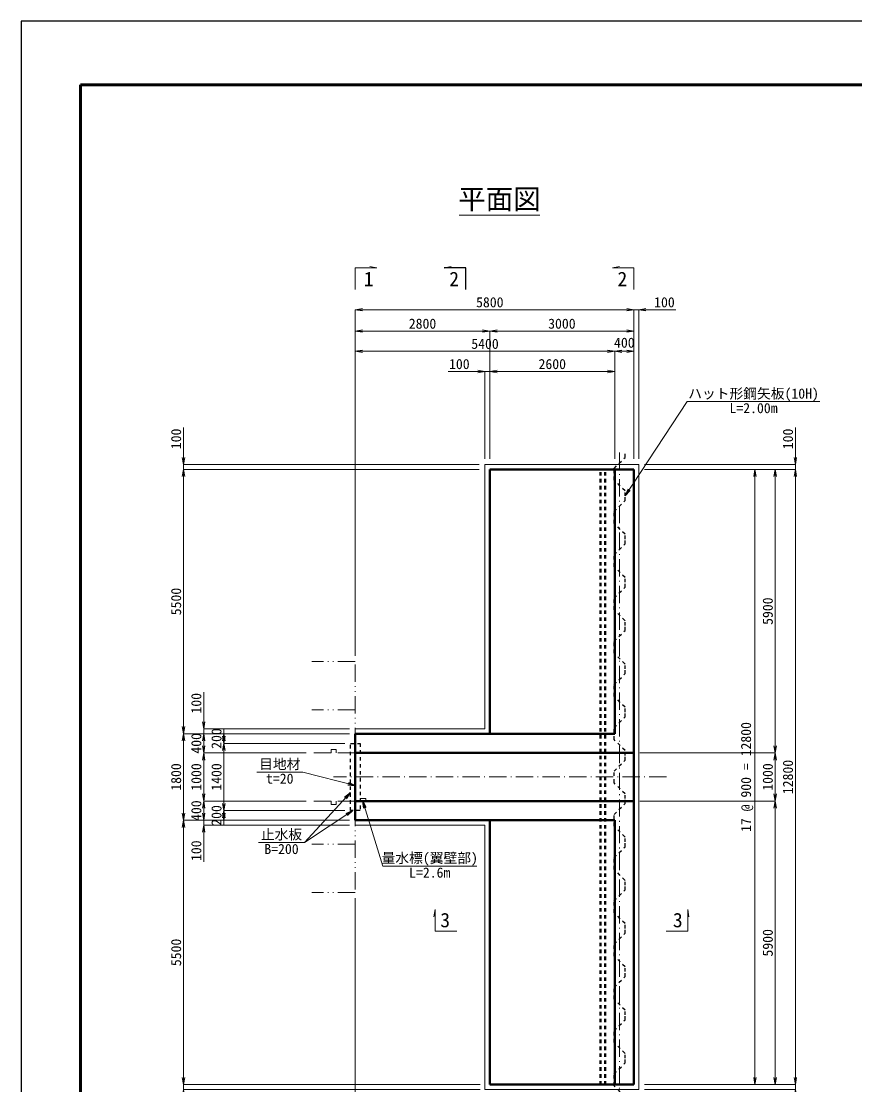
# Model space of a CAD drawing. Header units: millimetres. Extents: x 156724 to 226425, y -17820 to 17820.
# Drawn here: x 169470 to 186833, y -4325 to 17820 of the extents above; entities that cross this region are included whole.
import ezdxf
from ezdxf.enums import TextEntityAlignment as Align

# ---------------------------------------------------------------- set-up
doc = ezdxf.new("R2010")
doc.units = ezdxf.units.MM
doc.header["$LTSCALE"] = 60
doc.header["$PDSIZE"] = 300
for name, pattern in [('SXF_一点短鎖線', [9.25, 6, -1.5, 0.25, -1.5]), ('SXF_二点短鎖線', [11, 6, -1.5, 0.25, -1.5, 0.25, -1.5]), ('SXF_跳び破線', [12, 6, -6])]:
    doc.linetypes.add(name, pattern=pattern)
doc.layers.get('Defpoints').update_dxf_attribs({"color": 151})
for name, color, linetype, lineweight in [('D-BMK', 2, 'SXF_一点短鎖線', 13), ('D-BMK-HTXT', 7, 'Continuous', 13), ('D-STR', 1, 'Continuous', 50), ('D-STR-DIM', 7, 'Continuous', 13), ('D-STR-HTXT', 7, 'Continuous', 13), ('D-STR-STR1', 2, 'Continuous', 13), ('D-STR-STR3', 4, 'Continuous', 25), ('D-STR-STR5', 6, 'Continuous', 25), ('D-STR-STR6', 7, 'Continuous', 13), ('D-STR-STR7', 3, 'Continuous', 13), ('D-STR-TXT', 7, 'Continuous', 13), ('D-TTL', 2, 'Continuous', 140), ('D-TTL-LINE', 7, 'Continuous', 13), ('D-TTL-TXT', 7, 'Continuous', 13)]:
    doc.layers.add(name, color=color, linetype=linetype, lineweight=lineweight)
doc.styles.add('MS ゴシック', font='MS Gothic.ttf')
doc.styles.add('ＭＳ ゴシック', font='MS Gothic.ttf')
doc.dimstyles.new('DIM-50', dxfattribs={"dimscale": 50, "dimtxt": 3.5, "dimasz": 2.5, "dimexe": 0, "dimexo": 2, "dimgap": 0.8, "dimtad": 1, "dimdec": 0, "dimzin": 0, "dimdsep": 46, "dimtxsty": 'MS ゴシック', "dimblk": 'OPEN', "dimcen": 0.1, "dimclrd": 256, "dimclre": 256, "dimclrt": 256, "dimaunit": 1, "dimadec": 4, "dimazin": 0, "dimtfac": 1, "dimtdec": 0, "dimtmove": 0, "dimatfit": 3, "dimldrblk": 'OPEN', "dimfxl": 1, "dimtolj": 1, "dimtzin": 0, "dimlwd": -1, "dimlwe": -1, "dimarcsym": 2})
doc.dimstyles.new('DIM-60', dxfattribs={"dimscale": 60, "dimtxt": 3.5, "dimasz": 2.5, "dimexe": 0, "dimexo": 2, "dimgap": 0.8, "dimtad": 1, "dimdec": 0, "dimzin": 0, "dimdsep": 46, "dimtxsty": 'MS ゴシック', "dimblk": 'OPEN', "dimcen": 0.1, "dimclrd": 256, "dimclre": 256, "dimclrt": 256, "dimaunit": 1, "dimadec": 4, "dimazin": 0, "dimtfac": 1, "dimtdec": 0, "dimtmove": 0, "dimatfit": 3, "dimldrblk": 'OPEN', "dimfxl": 1, "dimtolj": 1, "dimtzin": 0, "dimlwd": -1, "dimlwe": -1, "dimarcsym": 0})
doc.dimstyles.new('DIM-60-F', dxfattribs={"dimscale": 60, "dimtxt": 3.5, "dimasz": 2.5, "dimexe": 0, "dimexo": 2, "dimgap": 0.8, "dimtad": 1, "dimdec": 0, "dimzin": 0, "dimdsep": 46, "dimtxsty": 'MS ゴシック', "dimblk": 'OPEN', "dimcen": 0.1, "dimaunit": 1, "dimadec": 4, "dimazin": 0, "dimtfac": 1, "dimtdec": 0, "dimtmove": 2, "dimatfit": 3, "dimldrblk": 'OPEN', "dimfxl": 1, "dimtolj": 1, "dimtzin": 0, "dimlwd": -1, "dimlwe": -1, "dimarcsym": 2})

# ---------------------------------------------------------------- blocks, each defined once
blk = doc.blocks.new('_Open')
at = {"color": 0, "linetype": 'ByBlock', "lineweight": -2}
for p, q in [((-1, 0.17), (0, 0)), ((-1, -0.17), (0, 0)), ((0, 0), (-1, 0))]:
    blk.add_line(p, q, dxfattribs=at)
blk = doc.blocks.new('*D1')
at = {"layer": 'D-STR-DIM', "color": 0, "transparency": 16777216}
for p, q in [((178999, 8498), (172845, 8498)), ((172845, 8348), (172845, 3148)), ((176299, 2998), (172845, 2998))]:
    blk.add_line(p, q, dxfattribs=at)
at = {"layer": 'Defpoints', "color": 0, "transparency": 16777216}
for p in [(179119, 8498), (172845, 2998), (176419, 2998)]:
    blk.add_point(p, dxfattribs=at)
at = {"layer": 'D-STR-DIM', "color": 0, "transparency": 16777216, "xscale": 150, "yscale": 150, "zscale": 150}
for p, rotation in [((172845, 8498), 90), ((172845, 2998), 270)]:
    blk.add_blockref('_Open', p, dxfattribs=dict(at, rotation=rotation))
at = {"layer": 'D-STR-DIM', "color": 0, "transparency": 16777216, "insert": (172692, 5748), "char_height": 210, "attachment_point": 5, "rotation": 90, "style": 'MS ゴシック'}
blk.add_mtext('\\A1;5500', dxfattribs=at)
blk = doc.blocks.new('*D2')
at = {"layer": 'D-STR-DIM', "color": 0, "transparency": 16777216}
for p, q in [((176299, 2998), (172845, 2998)), ((172845, 2848), (172845, 1348)), ((176299, 1198), (172845, 1198))]:
    blk.add_line(p, q, dxfattribs=at)
at = {"layer": 'Defpoints', "color": 0, "transparency": 16777216}
for p in [(176419, 2998), (172845, 1198), (176419, 1198)]:
    blk.add_point(p, dxfattribs=at)
at = {"layer": 'D-STR-DIM', "color": 0, "transparency": 16777216, "xscale": 150, "yscale": 150, "zscale": 150}
for p, rotation in [((172845, 2998), 90), ((172845, 1198), 270)]:
    blk.add_blockref('_Open', p, dxfattribs=dict(at, rotation=rotation))
at = {"layer": 'D-STR-DIM', "color": 0, "transparency": 16777216, "insert": (172692, 2098), "char_height": 210, "attachment_point": 5, "rotation": 90, "style": 'MS ゴシック'}
blk.add_mtext('\\A1;1800', dxfattribs=at)
blk = doc.blocks.new('*D3')
at = {"layer": 'D-STR-DIM', "color": 0, "transparency": 16777216}
for p, q in [((176299, 1198), (172845, 1198)), ((172845, 1048), (172845, -4152)), ((178999, -4302), (172845, -4302))]:
    blk.add_line(p, q, dxfattribs=at)
at = {"layer": 'Defpoints', "color": 0, "transparency": 16777216}
for p in [(176419, 1198), (172845, -4302), (179119, -4302)]:
    blk.add_point(p, dxfattribs=at)
at = {"layer": 'D-STR-DIM', "color": 0, "transparency": 16777216, "xscale": 150, "yscale": 150, "zscale": 150}
for p, rotation in [((172845, 1198), 90), ((172845, -4302), 270)]:
    blk.add_blockref('_Open', p, dxfattribs=dict(at, rotation=rotation))
at = {"layer": 'D-STR-DIM', "color": 0, "transparency": 16777216, "insert": (172692, -1552), "char_height": 210, "attachment_point": 5, "rotation": 90, "style": 'MS ゴシック'}
blk.add_mtext('\\A1;5500', dxfattribs=at)
blk = doc.blocks.new('*D4')
at = {"layer": 'D-STR-DIM', "transparency": 16777216}
for p, q in [((172845, -4177), (172845, -4052)), ((179019, -4302), (172845, -4302)), ((172845, -4302), (172845, -4402)), ((179019, -4402), (172845, -4402)), ((172845, -4527), (172845, -5042))]:
    blk.add_line(p, q, dxfattribs=at)
at = {"layer": 'Defpoints', "color": 0, "transparency": 16777216}
for p in [(172845, -4402), (179119, -4302), (179119, -4402)]:
    blk.add_point(p, dxfattribs=at)
at = {"layer": 'D-STR-DIM', "transparency": 16777216, "xscale": 125, "yscale": 125, "zscale": 125}
for p, rotation in [((172845, -4302), 270), ((172845, -4402), 90)]:
    blk.add_blockref('_Open', p, dxfattribs=dict(at, rotation=rotation))
at = {"layer": 'D-STR-DIM', "transparency": 16777216, "insert": (172717, -4847), "char_height": 175, "attachment_point": 5, "rotation": 90, "style": 'MS ゴシック'}
blk.add_mtext('\\A1;100', dxfattribs=at)
blk = doc.blocks.new('*D5')
at = {"layer": 'D-STR-DIM', "transparency": 16777216}
for p, q in [((172845, 8748), (172845, 9366)), ((178999, 8598), (172845, 8598)), ((172845, 8498), (172845, 8598)), ((178999, 8498), (172845, 8498)), ((172845, 8348), (172845, 8198))]:
    blk.add_line(p, q, dxfattribs=at)
at = {"layer": 'Defpoints', "color": 0, "transparency": 16777216}
for p in [(172845, 8598), (179119, 8598), (179119, 8498)]:
    blk.add_point(p, dxfattribs=at)
at = {"layer": 'D-STR-DIM', "transparency": 16777216, "xscale": 150, "yscale": 150, "zscale": 150}
for p, rotation in [((172845, 8598), 270), ((172845, 8498), 90)]:
    blk.add_blockref('_Open', p, dxfattribs=dict(at, rotation=rotation))
at = {"layer": 'D-STR-DIM', "transparency": 16777216, "insert": (172692, 9132), "char_height": 210, "attachment_point": 5, "rotation": 90, "style": 'MS ゴシック'}
blk.add_mtext('\\A1;100', dxfattribs=at)
blk = doc.blocks.new('*D6')
at = {"layer": 'D-STR-DIM', "color": 0, "transparency": 16777216}
for p, q in [((173685, 1348), (173685, 1498)), ((176199, 1398), (173685, 1398)), ((173685, 1198), (173685, 1398)), ((173685, 1248), (173685, 1098)), ((176299, 1198), (173685, 1198))]:
    blk.add_line(p, q, dxfattribs=at)
at = {"layer": 'Defpoints', "color": 0, "transparency": 16777216}
for p in [(173685, 1398), (176319, 1398), (176419, 1198)]:
    blk.add_point(p, dxfattribs=at)
at = {"layer": 'D-STR-DIM', "color": 0, "transparency": 16777216, "xscale": 150, "yscale": 150, "zscale": 150}
for p, rotation in [((173685, 1398), 90), ((173685, 1198), 270)]:
    blk.add_blockref('_Open', p, dxfattribs=dict(at, rotation=rotation))
at = {"layer": 'D-STR-DIM', "color": 0, "transparency": 16777216, "insert": (173532, 1298), "char_height": 210, "attachment_point": 5, "rotation": 90, "style": 'MS ゴシック'}
blk.add_mtext('\\A1;200', dxfattribs=at)
blk = doc.blocks.new('*D7')
at = {"layer": 'D-STR-DIM', "color": 0, "transparency": 16777216}
for p, q in [((176199, 2798), (173685, 2798)), ((173685, 1548), (173685, 2648)), ((176199, 1398), (173685, 1398))]:
    blk.add_line(p, q, dxfattribs=at)
at = {"layer": 'Defpoints', "color": 0, "transparency": 16777216}
for p in [(173685, 2798), (176319, 2798), (176319, 1398)]:
    blk.add_point(p, dxfattribs=at)
at = {"layer": 'D-STR-DIM', "color": 0, "transparency": 16777216, "xscale": 150, "yscale": 150, "zscale": 150}
for p, rotation in [((173685, 2798), 90), ((173685, 1398), 270)]:
    blk.add_blockref('_Open', p, dxfattribs=dict(at, rotation=rotation))
at = {"layer": 'D-STR-DIM', "color": 0, "transparency": 16777216, "insert": (173532, 2098), "char_height": 210, "attachment_point": 5, "rotation": 90, "style": 'MS ゴシック'}
blk.add_mtext('\\A1;1400', dxfattribs=at)
blk = doc.blocks.new('*D8')
at = {"layer": 'D-STR-DIM', "color": 0, "transparency": 16777216}
for p, q in [((173685, 2948), (173685, 3098)), ((176299, 2998), (173685, 2998)), ((173685, 2798), (173685, 2998)), ((173685, 2848), (173685, 2698)), ((176199, 2798), (173685, 2798))]:
    blk.add_line(p, q, dxfattribs=at)
at = {"layer": 'Defpoints', "color": 0, "transparency": 16777216}
for p in [(173685, 2998), (176419, 2998), (176319, 2798)]:
    blk.add_point(p, dxfattribs=at)
at = {"layer": 'D-STR-DIM', "color": 0, "transparency": 16777216, "xscale": 150, "yscale": 150, "zscale": 150}
for p, rotation in [((173685, 2998), 90), ((173685, 2798), 270)]:
    blk.add_blockref('_Open', p, dxfattribs=dict(at, rotation=rotation))
at = {"layer": 'D-STR-DIM', "color": 0, "transparency": 16777216, "insert": (173532, 2898), "char_height": 210, "attachment_point": 5, "rotation": 90, "style": 'MS ゴシック'}
blk.add_mtext('\\A1;200', dxfattribs=at)
blk = doc.blocks.new('*D9')
at = {"layer": 'D-STR-DIM', "color": 0, "transparency": 16777216}
for p, q in [((175399, 2598), (173265, 2598)), ((173265, 1748), (173265, 2448)), ((175399, 1598), (173265, 1598))]:
    blk.add_line(p, q, dxfattribs=at)
at = {"layer": 'Defpoints', "color": 0, "transparency": 16777216}
for p in [(173265, 2598), (175519, 2598), (175519, 1598)]:
    blk.add_point(p, dxfattribs=at)
at = {"layer": 'D-STR-DIM', "color": 0, "transparency": 16777216, "xscale": 150, "yscale": 150, "zscale": 150}
for p, rotation in [((173265, 2598), 90), ((173265, 1598), 270)]:
    blk.add_blockref('_Open', p, dxfattribs=dict(at, rotation=rotation))
at = {"layer": 'D-STR-DIM', "color": 0, "transparency": 16777216, "insert": (173112, 2098), "char_height": 210, "attachment_point": 5, "rotation": 90, "style": 'MS ゴシック'}
blk.add_mtext('\\A1;1000', dxfattribs=at)
blk = doc.blocks.new('*D10')
at = {"layer": 'D-STR-DIM', "transparency": 16777216}
for p, q in [((175399, 1598), (173265, 1598)), ((173265, 1448), (173265, 1348)), ((176299, 1198), (173265, 1198))]:
    blk.add_line(p, q, dxfattribs=at)
at = {"layer": 'Defpoints', "color": 0, "transparency": 16777216}
for p in [(175519, 1598), (173265, 1198), (176419, 1198)]:
    blk.add_point(p, dxfattribs=at)
at = {"layer": 'D-STR-DIM', "transparency": 16777216, "xscale": 150, "yscale": 150, "zscale": 150}
for p, rotation in [((173265, 1598), 90), ((173265, 1198), 270)]:
    blk.add_blockref('_Open', p, dxfattribs=dict(at, rotation=rotation))
at = {"layer": 'D-STR-DIM', "transparency": 16777216, "insert": (173112, 1398), "char_height": 210, "attachment_point": 5, "rotation": 90, "style": 'MS ゴシック'}
blk.add_mtext('\\A1;400', dxfattribs=at)
blk = doc.blocks.new('*D11')
at = {"layer": 'D-STR-DIM', "transparency": 16777216}
for p, q in [((173265, 1348), (173265, 1498)), ((176299, 1198), (173265, 1198)), ((173265, 1198), (173265, 1098)), ((176299, 1098), (173265, 1098)), ((173265, 948), (173265, 330))]:
    blk.add_line(p, q, dxfattribs=at)
at = {"layer": 'Defpoints', "color": 0, "transparency": 16777216}
for p in [(176419, 1198), (173265, 1098), (176419, 1098)]:
    blk.add_point(p, dxfattribs=at)
at = {"layer": 'D-STR-DIM', "transparency": 16777216, "xscale": 150, "yscale": 150, "zscale": 150}
for p, rotation in [((173265, 1198), 270), ((173265, 1098), 90)]:
    blk.add_blockref('_Open', p, dxfattribs=dict(at, rotation=rotation))
at = {"layer": 'D-STR-DIM', "transparency": 16777216, "insert": (173112, 564), "char_height": 210, "attachment_point": 5, "rotation": 90, "style": 'MS ゴシック'}
blk.add_mtext('\\A1;100', dxfattribs=at)
blk = doc.blocks.new('*D12')
at = {"layer": 'D-STR-DIM', "transparency": 16777216}
for p, q in [((173265, 3248), (173265, 3866)), ((176299, 3098), (173265, 3098)), ((173265, 2998), (173265, 3098)), ((176299, 2998), (173265, 2998)), ((173265, 2848), (173265, 2698))]:
    blk.add_line(p, q, dxfattribs=at)
at = {"layer": 'Defpoints', "color": 0, "transparency": 16777216}
for p in [(173265, 3098), (176419, 3098), (176419, 2998)]:
    blk.add_point(p, dxfattribs=at)
at = {"layer": 'D-STR-DIM', "transparency": 16777216, "xscale": 150, "yscale": 150, "zscale": 150}
for p, rotation in [((173265, 3098), 270), ((173265, 2998), 90)]:
    blk.add_blockref('_Open', p, dxfattribs=dict(at, rotation=rotation))
at = {"layer": 'D-STR-DIM', "transparency": 16777216, "insert": (173112, 3632), "char_height": 210, "attachment_point": 5, "rotation": 90, "style": 'MS ゴシック'}
blk.add_mtext('\\A1;100', dxfattribs=at)
blk = doc.blocks.new('*D13')
at = {"layer": 'D-STR-DIM', "transparency": 16777216}
for p, q in [((176299, 2998), (173265, 2998)), ((173265, 2748), (173265, 2848)), ((175399, 2598), (173265, 2598))]:
    blk.add_line(p, q, dxfattribs=at)
at = {"layer": 'Defpoints', "color": 0, "transparency": 16777216}
for p in [(173265, 2998), (176419, 2998), (175519, 2598)]:
    blk.add_point(p, dxfattribs=at)
at = {"layer": 'D-STR-DIM', "transparency": 16777216, "xscale": 150, "yscale": 150, "zscale": 150}
for p, rotation in [((173265, 2998), 90), ((173265, 2598), 270)]:
    blk.add_blockref('_Open', p, dxfattribs=dict(at, rotation=rotation))
at = {"layer": 'D-STR-DIM', "transparency": 16777216, "insert": (173112, 2798), "char_height": 210, "attachment_point": 5, "rotation": 90, "style": 'MS ゴシック'}
blk.add_mtext('\\A1;400', dxfattribs=at)
blk = doc.blocks.new('*D21')
at = {"layer": 'D-STR-DIM', "color": 0, "transparency": 16777216}
for p, q in [((176419, -422), (176419, -7862)), ((182219, -4522), (182219, -7862)), ((176569, -7862), (182069, -7862))]:
    blk.add_line(p, q, dxfattribs=at)
at = {"layer": 'Defpoints', "color": 0, "transparency": 16777216}
for p in [(176419, -302), (182219, -4402), (182219, -7862)]:
    blk.add_point(p, dxfattribs=at)
at = {"layer": 'D-STR-DIM', "color": 0, "transparency": 16777216, "xscale": 150, "yscale": 150, "zscale": 150, "rotation": 180}
blk.add_blockref('_Open', (176419, -7862), dxfattribs=at)
at = {"layer": 'D-STR-DIM', "color": 0, "transparency": 16777216, "xscale": 150, "yscale": 150, "zscale": 150}
blk.add_blockref('_Open', (182219, -7862), dxfattribs=at)
at = {"layer": 'D-STR-DIM', "color": 0, "transparency": 16777216, "insert": (179319, -7709), "char_height": 210, "attachment_point": 5, "style": 'MS ゴシック'}
blk.add_mtext('\\A1;5800', dxfattribs=at)
blk = doc.blocks.new('*D14')
at = {"layer": 'D-STR-DIM', "color": 0, "transparency": 16777216}
for p, q in [((176419, -422), (176419, -7442)), ((181519, -4522), (181519, -7442)), ((176569, -7442), (181369, -7442))]:
    blk.add_line(p, q, dxfattribs=at)
at = {"layer": 'Defpoints', "color": 0, "transparency": 16777216}
for p in [(176419, -302), (181519, -4402), (181519, -7442)]:
    blk.add_point(p, dxfattribs=at)
at = {"layer": 'D-STR-DIM', "color": 0, "transparency": 16777216, "xscale": 150, "yscale": 150, "zscale": 150, "rotation": 180}
blk.add_blockref('_Open', (176419, -7442), dxfattribs=at)
at = {"layer": 'D-STR-DIM', "color": 0, "transparency": 16777216, "xscale": 150, "yscale": 150, "zscale": 150}
blk.add_blockref('_Open', (181519, -7442), dxfattribs=at)
at = {"layer": 'D-STR-DIM', "color": 0, "transparency": 16777216, "insert": (178969, -7289), "char_height": 210, "attachment_point": 5, "style": 'MS ゴシック'}
blk.add_mtext('\\A1;5100', dxfattribs=at)
blk = doc.blocks.new('*D22')
at = {"layer": 'D-STR-DIM', "color": 0, "transparency": 16777216}
for p, q in [((182439, 8498), (185157, 8498)), ((185157, 8348), (185157, 2748)), ((182339, 2598), (185157, 2598))]:
    blk.add_line(p, q, dxfattribs=at)
at = {"layer": 'Defpoints', "color": 0, "transparency": 16777216}
for p in [(182319, 8498), (182219, 2598), (185157, 2598)]:
    blk.add_point(p, dxfattribs=at)
at = {"layer": 'D-STR-DIM', "color": 0, "transparency": 16777216, "xscale": 150, "yscale": 150, "zscale": 150}
for p, rotation in [((185157, 8498), 90), ((185157, 2598), 270)]:
    blk.add_blockref('_Open', p, dxfattribs=dict(at, rotation=rotation))
at = {"layer": 'D-STR-DIM', "color": 0, "transparency": 16777216, "insert": (185004, 5548), "char_height": 210, "attachment_point": 5, "rotation": 90, "style": 'MS ゴシック'}
blk.add_mtext('\\A1;5900', dxfattribs=at)
blk = doc.blocks.new('*D23')
at = {"layer": 'D-STR-DIM', "color": 0, "transparency": 16777216}
for p, q in [((182339, 1598), (185157, 1598)), ((185157, 1448), (185157, -4152)), ((182439, -4302), (185157, -4302))]:
    blk.add_line(p, q, dxfattribs=at)
at = {"layer": 'Defpoints', "color": 0, "transparency": 16777216}
for p in [(182219, 1598), (182319, -4302), (185157, -4302)]:
    blk.add_point(p, dxfattribs=at)
at = {"layer": 'D-STR-DIM', "color": 0, "transparency": 16777216, "xscale": 150, "yscale": 150, "zscale": 150}
for p, rotation in [((185157, 1598), 90), ((185157, -4302), 270)]:
    blk.add_blockref('_Open', p, dxfattribs=dict(at, rotation=rotation))
at = {"layer": 'D-STR-DIM', "color": 0, "transparency": 16777216, "insert": (185004, -1352), "char_height": 210, "attachment_point": 5, "rotation": 90, "style": 'MS ゴシック'}
blk.add_mtext('\\A1;5900', dxfattribs=at)
blk = doc.blocks.new('*D24')
at = {"layer": 'D-STR-DIM', "color": 0, "transparency": 16777216}
for p, q in [((182339, 2598), (185157, 2598)), ((185157, 2448), (185157, 1748)), ((182339, 1598), (185157, 1598))]:
    blk.add_line(p, q, dxfattribs=at)
at = {"layer": 'Defpoints', "color": 0, "transparency": 16777216}
for p in [(182219, 2598), (182219, 1598), (185157, 1598)]:
    blk.add_point(p, dxfattribs=at)
at = {"layer": 'D-STR-DIM', "color": 0, "transparency": 16777216, "xscale": 150, "yscale": 150, "zscale": 150}
for p, rotation in [((185157, 2598), 90), ((185157, 1598), 270)]:
    blk.add_blockref('_Open', p, dxfattribs=dict(at, rotation=rotation))
at = {"layer": 'D-STR-DIM', "color": 0, "transparency": 16777216, "insert": (185004, 2098), "char_height": 210, "attachment_point": 5, "rotation": 90, "style": 'MS ゴシック'}
blk.add_mtext('\\A1;1000', dxfattribs=at)
blk = doc.blocks.new('*D25')
at = {"layer": 'D-STR-DIM', "transparency": 16777216}
for p, q in [((182439, 8498), (185577, 8498)), ((185577, 8348), (185577, -4152)), ((182439, -4302), (185577, -4302))]:
    blk.add_line(p, q, dxfattribs=at)
at = {"layer": 'Defpoints', "color": 0, "transparency": 16777216}
for p in [(182319, 8498), (182319, -4302), (185577, -4302)]:
    blk.add_point(p, dxfattribs=at)
at = {"layer": 'D-STR-DIM', "transparency": 16777216, "xscale": 150, "yscale": 150, "zscale": 150}
for p, rotation in [((185577, 8498), 90), ((185577, -4302), 270)]:
    blk.add_blockref('_Open', p, dxfattribs=dict(at, rotation=rotation))
at = {"layer": 'D-STR-DIM', "transparency": 16777216, "insert": (185424, 2098), "char_height": 210, "attachment_point": 5, "rotation": 90, "style": 'MS ゴシック'}
blk.add_mtext('\\A1;12800', dxfattribs=at)
blk = doc.blocks.new('*D26')
at = {"layer": 'D-STR-DIM', "transparency": 16777216}
for p, q in [((185577, -4152), (185577, -4002)), ((182439, -4302), (185577, -4302)), ((182439, -4402), (185577, -4402)), ((185577, -4302), (185577, -4402)), ((185577, -4552), (185577, -5170))]:
    blk.add_line(p, q, dxfattribs=at)
at = {"layer": 'Defpoints', "color": 0, "transparency": 16777216}
for p in [(182319, -4302), (182319, -4402), (185577, -4402)]:
    blk.add_point(p, dxfattribs=at)
at = {"layer": 'D-STR-DIM', "transparency": 16777216, "xscale": 150, "yscale": 150, "zscale": 150}
for p, rotation in [((185577, -4302), 270), ((185577, -4402), 90)]:
    blk.add_blockref('_Open', p, dxfattribs=dict(at, rotation=rotation))
at = {"layer": 'D-STR-DIM', "transparency": 16777216, "insert": (185424, -4936), "char_height": 210, "attachment_point": 5, "rotation": 90, "style": 'MS ゴシック'}
blk.add_mtext('\\A1;100', dxfattribs=at)
blk = doc.blocks.new('*D27')
at = {"layer": 'D-STR-DIM', "transparency": 16777216}
for p, q in [((185577, 8748), (185577, 9366)), ((182439, 8598), (185577, 8598)), ((182439, 8498), (185577, 8498)), ((185577, 8498), (185577, 8598)), ((185577, 8348), (185577, 8198))]:
    blk.add_line(p, q, dxfattribs=at)
at = {"layer": 'Defpoints', "color": 0, "transparency": 16777216}
for p in [(182319, 8598), (182319, 8498), (185577, 8598)]:
    blk.add_point(p, dxfattribs=at)
at = {"layer": 'D-STR-DIM', "transparency": 16777216, "xscale": 150, "yscale": 150, "zscale": 150}
for p, rotation in [((185577, 8598), 270), ((185577, 8498), 90)]:
    blk.add_blockref('_Open', p, dxfattribs=dict(at, rotation=rotation))
at = {"layer": 'D-STR-DIM', "transparency": 16777216, "insert": (185424, 9132), "char_height": 210, "attachment_point": 5, "rotation": 90, "style": 'MS ゴシック'}
blk.add_mtext('\\A1;100', dxfattribs=at)
blk = doc.blocks.new('*D28')
at = {"layer": 'D-STR-DIM', "color": 0, "transparency": 16777216}
for p, q in [((182439, 8498), (184737, 8498)), ((184737, 8348), (184737, -4152)), ((182439, -4302), (184737, -4302))]:
    blk.add_line(p, q, dxfattribs=at)
at = {"layer": 'Defpoints', "color": 0, "transparency": 16777216}
for p in [(182319, 8498), (182319, -4302), (184737, -4302)]:
    blk.add_point(p, dxfattribs=at)
at = {"layer": 'D-STR-DIM', "color": 0, "transparency": 16777216, "xscale": 150, "yscale": 150, "zscale": 150}
for p, rotation in [((184737, 8498), 90), ((184737, -4302), 270)]:
    blk.add_blockref('_Open', p, dxfattribs=dict(at, rotation=rotation))
at = {"layer": 'D-STR-DIM', "color": 0, "transparency": 16777216, "insert": (184573, 2098), "char_height": 210, "attachment_point": 5, "rotation": 90, "style": 'MS ゴシック'}
blk.add_mtext('\\A1;17 @ 900 = 12800', dxfattribs=at)
blk = doc.blocks.new('*D29')
at = {"layer": 'D-STR-DIM', "color": 0, "transparency": 16777216}
for p, q in [((176419, 4618), (176419, 11820)), ((182069, 11820), (176569, 11820)), ((182219, 8718), (182219, 11820))]:
    blk.add_line(p, q, dxfattribs=at)
at = {"layer": 'Defpoints', "color": 0, "transparency": 16777216}
for p in [(176419, 11820), (182219, 8598), (176419, 4498)]:
    blk.add_point(p, dxfattribs=at)
at = {"layer": 'D-STR-DIM', "color": 0, "transparency": 16777216, "xscale": 150, "yscale": 150, "zscale": 150, "rotation": 180}
blk.add_blockref('_Open', (176419, 11820), dxfattribs=at)
at = {"layer": 'D-STR-DIM', "color": 0, "transparency": 16777216, "xscale": 150, "yscale": 150, "zscale": 150}
blk.add_blockref('_Open', (182219, 11820), dxfattribs=at)
at = {"layer": 'D-STR-DIM', "color": 0, "transparency": 16777216, "insert": (179219, 11973), "char_height": 210, "attachment_point": 5, "style": 'MS ゴシック'}
blk.add_mtext('\\A1;5800', dxfattribs=at)
blk = doc.blocks.new('*D30')
at = {"layer": 'D-STR-DIM', "color": 0, "transparency": 16777216}
for p, q in [((176419, 4618), (176419, 11375)), ((179069, 11375), (176569, 11375)), ((179219, 8718), (179219, 11375))]:
    blk.add_line(p, q, dxfattribs=at)
at = {"layer": 'Defpoints', "color": 0, "transparency": 16777216}
for p in [(176419, 11375), (179219, 8598), (176419, 4498)]:
    blk.add_point(p, dxfattribs=at)
at = {"layer": 'D-STR-DIM', "color": 0, "transparency": 16777216, "xscale": 150, "yscale": 150, "zscale": 150, "rotation": 180}
blk.add_blockref('_Open', (176419, 11375), dxfattribs=at)
at = {"layer": 'D-STR-DIM', "color": 0, "transparency": 16777216, "xscale": 150, "yscale": 150, "zscale": 150}
blk.add_blockref('_Open', (179219, 11375), dxfattribs=at)
at = {"layer": 'D-STR-DIM', "color": 0, "transparency": 16777216, "insert": (177819, 11528), "char_height": 210, "attachment_point": 5, "style": 'MS ゴシック'}
blk.add_mtext('\\A1;2800', dxfattribs=at)
blk = doc.blocks.new('*D31')
at = {"layer": 'D-STR-DIM', "transparency": 16777216}
for p, q in [((182069, 11820), (181919, 11820)), ((182219, 8718), (182219, 11820)), ((182219, 11820), (182319, 11820)), ((182319, 8718), (182319, 11820)), ((182469, 11820), (183087, 11820))]:
    blk.add_line(p, q, dxfattribs=at)
at = {"layer": 'Defpoints', "color": 0, "transparency": 16777216}
for p in [(182319, 11820), (182219, 8598), (182319, 8598)]:
    blk.add_point(p, dxfattribs=at)
at = {"layer": 'D-STR-DIM', "transparency": 16777216, "xscale": 150, "yscale": 150, "zscale": 150}
blk.add_blockref('_Open', (182219, 11820), dxfattribs=at)
at = {"layer": 'D-STR-DIM', "transparency": 16777216, "xscale": 150, "yscale": 150, "zscale": 150, "rotation": 180}
blk.add_blockref('_Open', (182319, 11820), dxfattribs=at)
at = {"layer": 'D-STR-DIM', "transparency": 16777216, "insert": (182853, 11973), "char_height": 210, "attachment_point": 5, "style": 'MS ゴシック'}
blk.add_mtext('\\A1;100', dxfattribs=at)
blk = doc.blocks.new('*D32')
at = {"layer": 'D-STR-DIM', "color": 0, "transparency": 16777216}
for p, q in [((181819, 8718), (181819, 10955)), ((182069, 10955), (181969, 10955)), ((182219, 8718), (182219, 10955))]:
    blk.add_line(p, q, dxfattribs=at)
at = {"layer": 'Defpoints', "color": 0, "transparency": 16777216}
for p in [(181819, 10955), (181819, 8598), (182219, 8598)]:
    blk.add_point(p, dxfattribs=at)
at = {"layer": 'D-STR-DIM', "color": 0, "transparency": 16777216, "xscale": 150, "yscale": 150, "zscale": 150, "rotation": 180}
blk.add_blockref('_Open', (181819, 10955), dxfattribs=at)
at = {"layer": 'D-STR-DIM', "color": 0, "transparency": 16777216, "xscale": 150, "yscale": 150, "zscale": 150}
blk.add_blockref('_Open', (182219, 10955), dxfattribs=at)
at = {"layer": 'D-STR-DIM', "color": 0, "transparency": 16777216, "insert": (182019, 11132), "char_height": 210, "attachment_point": 5, "style": 'MS ゴシック'}
blk.add_mtext('\\A1;400', dxfattribs=at)
blk = doc.blocks.new('*D33')
at = {"layer": 'D-STR-DIM', "color": 0, "transparency": 16777216}
for p, q in [((179219, 8718), (179219, 11375)), ((182069, 11375), (179369, 11375)), ((182219, 8718), (182219, 11375))]:
    blk.add_line(p, q, dxfattribs=at)
at = {"layer": 'Defpoints', "color": 0, "transparency": 16777216}
for p in [(179219, 11375), (179219, 8598), (182219, 8598)]:
    blk.add_point(p, dxfattribs=at)
at = {"layer": 'D-STR-DIM', "color": 0, "transparency": 16777216, "xscale": 150, "yscale": 150, "zscale": 150, "rotation": 180}
blk.add_blockref('_Open', (179219, 11375), dxfattribs=at)
at = {"layer": 'D-STR-DIM', "color": 0, "transparency": 16777216, "xscale": 150, "yscale": 150, "zscale": 150}
blk.add_blockref('_Open', (182219, 11375), dxfattribs=at)
at = {"layer": 'D-STR-DIM', "color": 0, "transparency": 16777216, "insert": (180719, 11528), "char_height": 210, "attachment_point": 5, "style": 'MS ゴシック'}
blk.add_mtext('\\A1;3000', dxfattribs=at)
blk = doc.blocks.new('*D34')
at = {"layer": 'D-STR-DIM', "color": 0, "transparency": 16777216}
for p, q in [((179219, 8718), (179219, 10535)), ((179369, 10535), (181669, 10535)), ((181819, 8718), (181819, 10535))]:
    blk.add_line(p, q, dxfattribs=at)
at = {"layer": 'Defpoints', "color": 0, "transparency": 16777216}
for p in [(181819, 10535), (179219, 8598), (181819, 8598)]:
    blk.add_point(p, dxfattribs=at)
at = {"layer": 'D-STR-DIM', "color": 0, "transparency": 16777216, "xscale": 150, "yscale": 150, "zscale": 150, "rotation": 180}
blk.add_blockref('_Open', (179219, 10535), dxfattribs=at)
at = {"layer": 'D-STR-DIM', "color": 0, "transparency": 16777216, "xscale": 150, "yscale": 150, "zscale": 150}
blk.add_blockref('_Open', (181819, 10535), dxfattribs=at)
at = {"layer": 'D-STR-DIM', "color": 0, "transparency": 16777216, "insert": (180519, 10688), "char_height": 210, "attachment_point": 5, "style": 'MS ゴシック'}
blk.add_mtext('\\A1;2600', dxfattribs=at)
blk = doc.blocks.new('*D35')
at = {"layer": 'D-STR-DIM', "color": 0, "transparency": 16777216}
for p, q in [((176419, 4618), (176419, 10955)), ((176569, 10955), (181669, 10955)), ((181819, 8718), (181819, 10955))]:
    blk.add_line(p, q, dxfattribs=at)
at = {"layer": 'Defpoints', "color": 0, "transparency": 16777216}
for p in [(181819, 10955), (181819, 8598), (176419, 4498)]:
    blk.add_point(p, dxfattribs=at)
at = {"layer": 'D-STR-DIM', "color": 0, "transparency": 16777216, "xscale": 150, "yscale": 150, "zscale": 150, "rotation": 180}
blk.add_blockref('_Open', (176419, 10955), dxfattribs=at)
at = {"layer": 'D-STR-DIM', "color": 0, "transparency": 16777216, "xscale": 150, "yscale": 150, "zscale": 150}
blk.add_blockref('_Open', (181819, 10955), dxfattribs=at)
at = {"layer": 'D-STR-DIM', "color": 0, "transparency": 16777216, "insert": (179119, 11108), "char_height": 210, "attachment_point": 5, "style": 'MS ゴシック'}
blk.add_mtext('\\A1;5400', dxfattribs=at)
blk = doc.blocks.new('*D36')
at = {"layer": 'D-STR-DIM', "transparency": 16777216}
for p, q in [((178969, 10535), (178351, 10535)), ((179119, 8718), (179119, 10535)), ((179219, 10535), (179119, 10535)), ((179219, 8718), (179219, 10535)), ((179369, 10535), (179519, 10535))]:
    blk.add_line(p, q, dxfattribs=at)
at = {"layer": 'Defpoints', "color": 0, "transparency": 16777216}
for p in [(179119, 10535), (179119, 8598), (179219, 8598)]:
    blk.add_point(p, dxfattribs=at)
at = {"layer": 'D-STR-DIM', "transparency": 16777216, "xscale": 150, "yscale": 150, "zscale": 150}
blk.add_blockref('_Open', (179119, 10535), dxfattribs=at)
at = {"layer": 'D-STR-DIM', "transparency": 16777216, "xscale": 150, "yscale": 150, "zscale": 150, "rotation": 180}
blk.add_blockref('_Open', (179219, 10535), dxfattribs=at)
at = {"layer": 'D-STR-DIM', "transparency": 16777216, "insert": (178585, 10688), "char_height": 210, "attachment_point": 5, "style": 'MS ゴシック'}
blk.add_mtext('\\A1;100', dxfattribs=at)

msp = doc.modelspace()

# ---------------------------------------------------------------- linework, layer by layer
at = {"layer": 'D-BMK', "linetype": 'SXF_一点短鎖線'}
for p, q in [((181919, 8847.9), (181919, -4602.1)), ((182894.2, 2097.9), (175969.8, 2097.9))]:
    msp.add_line(p, q, dxfattribs=at)
at = {"layer": 'D-BMK-HTXT'}
for p, q in [((182219, 11339.6), (182219, 11819.6)), ((182219, 11219.6), (182219, 11279.6))]:
    msp.add_line(p, q, dxfattribs=at)
at = {"layer": 'D-STR'}
for p, q in [((181819, 8497.9), (179219, 8497.9)), ((179219, 2997.9), (179219, 8497.9)), ((181819, 2997.9), (181819, 8497.9)), ((181819, 4205.8), (181819, 8497.9)), ((181819, 8497.9), (182219, 8497.9)), ((182219, -4302.1), (182219, 8497.9)), ((182219, -1602.1), (182219, 5497.9)), ((176419, 1197.9), (176419, 2997.9)), ((176419, 2997.9), (181819, 2997.9)), ((176419, 2597.9), (182219, 2597.9)), ((176419, 1597.9), (182219, 1597.9)), ((176419, 1197.9), (181819, 1197.9)), ((179219, -4302.1), (179219, 1197.9)), ((181819, -4302.1), (181819, 1197.9)), ((181819, -4302.1), (179219, -4302.1)), ((182219, -4302.1), (181819, -4302.1))]:
    msp.add_line(p, q, dxfattribs=at)
at = {"layer": 'D-STR', "linetype": 'SXF_跳び破線', "ltscale": 0.2}
for p, q in [((181519, -4302.1), (181519, 8497.9)), ((181619, -4302.1), (181619, 8497.9))]:
    msp.add_line(p, q, dxfattribs=at)
at = {"layer": 'D-STR-HTXT'}
for p, q in [((183327, 9907.8), (186087, 9907.8)), ((175328.5, 2199.1, 239059.8), (174368.5, 2199.1, 239059.8)), ((175364.3, 735.2), (174404.3, 735.2)), ((176991, 244.3), (178947, 244.3))]:
    msp.add_line(p, q, dxfattribs=at)
at = {"layer": 'D-STR-HTXT', "linetype": 'Continuous'}
for points in [[(176419, 12239.6), (176419, 12689.6), (176869, 12689.6), (176721.3, 12715.6)], [(182219, 12239.6), (182219, 12689.6), (181769, 12689.6), (181916.7, 12715.6)], [(178532.3, -1110.2), (178082.3, -1110.2), (178082.3, -660.2), (178056.3, -808)], [(182887.4, -1110.2), (183337.4, -1110.2), (183337.4, -660.2), (183363.4, -808)]]:
    msp.add_lwpolyline(points, dxfattribs=at)
at = {"layer": 'D-STR-STR1'}
msp.add_lwpolyline([(176519, 1597.9), (176639, 1597.9), (176639, 1647.9), (176519, 1647.9)], close=True, dxfattribs=at)
at = {"layer": 'D-STR-STR3', "linetype": 'SXF_跳び破線', "ltscale": 0.2}
msp.add_lwpolyline([(182034, -4552.1), (181804, -4322.1), (181804, -4082.1), (182034, -3852.1), (182034, -3752.1), (182034, -3652.1), (181804, -3422.1), (181804, -3182.1), (182034, -2952.1), (182034, -2852.1), (182034, -2752.1), (181804, -2522.1), (181804, -2282.1), (182034, -2052.1), (182034, -1952.1), (182034, -1852.1), (181804, -1622.1), (181804, -1382.1), (182034, -1152.1), (182034, -1052.1), (182034, -952.1), (181804, -722.1), (181804, -482.1), (182034, -252.1), (182034, -152.1), (182034, -52.1), (181804, 177.9), (181804, 417.9), (182034, 647.9), (182034, 747.9), (182034, 847.9), (181804, 1077.9), (181804, 1317.9), (182034, 1547.9), (182034, 1647.9), (182034, 1747.9), (181804, 1977.9), (181804, 2217.9), (182034, 2447.9), (182034, 2547.9), (182034, 2647.9), (181804, 2877.9), (181804, 3117.9), (182034, 3347.9), (182034, 3447.9), (182034, 3547.9), (181804, 3777.9), (181804, 4017.9), (182034, 4247.9), (182034, 4347.9), (182034, 4447.9), (181804, 4677.9), (181804, 4917.9), (182034, 5147.9), (182034, 5247.9), (182034, 5347.9), (181804, 5577.9), (181804, 5817.9), (182034, 6047.9), (182034, 6147.9), (182034, 6247.9), (181804, 6477.9), (181804, 6717.9), (182034, 6947.9), (182034, 7047.9), (182034, 7147.9), (181804, 7377.9), (181804, 7617.9), (182034, 7847.9), (182034, 7947.9), (182034, 8047.9), (181804, 8277.9), (181804, 8517.9), (182034, 8747.9), (182034, 8847.9)], dxfattribs=at)
at = {"layer": 'D-STR-STR5', "linetype": 'SXF_跳び破線', "ltscale": 0.2}
msp.add_lwpolyline([(176519, 2797.9), (176519, 1397.9), (176319, 1397.9), (176319, 2797.9)], close=True, dxfattribs=at)
at = {"layer": 'D-STR-STR6', "linetype": 'SXF_二点短鎖線'}
for p, q in [((176419, 4497.9), (175519, 4497.9)), ((176419, 2097.9), (176419, 4497.9)), ((176419, 3497.9), (175519, 3497.9)), ((176019, 2672.9), (175919, 2672.9)), ((175919, 2672.9), (175919, 2597.9)), ((176019, 2597.9), (176019, 2672.9)), ((175919, 2597.9), (175519, 2597.9)), ((176419, 2597.9), (176019, 2597.9)), ((176419, 2097.9), (176419, -302.1)), ((175919, 1597.9), (175519, 1597.9)), ((175919, 1522.9), (175919, 1597.9)), ((176419, 1597.9), (176019, 1597.9)), ((176019, 1597.9), (176019, 1522.9)), ((176019, 1522.9), (175919, 1522.9)), ((176419, 697.9), (175519, 697.9)), ((176419, -302.1), (175519, -302.1))]:
    msp.add_line(p, q, dxfattribs=at)
at = {"layer": 'D-STR-STR7'}
msp.add_lwpolyline([(176419, 2997.9), (176419, 3097.9), (179119, 3097.9), (179119, 8597.9), (182319, 8597.9), (182319, -4402.1), (179119, -4402.1), (179119, 1097.9), (176419, 1097.9), (176419, 1197.9)], dxfattribs=at)
at = {"layer": 'D-TTL'}
msp.add_lwpolyline([(170699.5, 16500), (170699.5, -16500), (218699.5, -16500), (218699.5, 16500)], close=True, dxfattribs=at)
at = {"layer": 'D-TTL-LINE'}
msp.add_line((178579, 13783.4), (180259, 13783.4), dxfattribs=at)
at = {"layer": 'Defpoints', "color": 1}
msp.add_lwpolyline([(169469.5, 17820), (169469.5, -17820), (219929.5, -17820), (219929.5, 17820)], close=True, dxfattribs=at)
at = {"layer": 'Defpoints', "linetype": 'Continuous'}
msp.add_lwpolyline([(178719, 12239.6), (178719, 12689.6), (178269, 12689.6), (178416.7, 12715.6)], dxfattribs=at)

# ---------------------------------------------------------------- texts
at = {"layer": 'D-STR-HTXT', "linetype": 'Continuous', "style": 'ＭＳ ゴシック'}
for s, p in [('1', (176699, 12309.3)), ('2', (181977.1, 12309.3)), ('3', (178290.4, -1028.6)), ('3', (183130.8, -1028.6))]:
    msp.add_text(s, height=300, dxfattribs=at).set_placement(p, align=Align.CENTER)
at = {"layer": 'D-STR-TXT'}
for s, style, p in [('ハット形鋼矢板(10H)', 'MS ゴシック', (184707, 9907.8)), ('目地材', 'MS ゴシック', (174848.5, 2199.1, 239059.8)), ('止水板', 'MS ゴシック', (174884.3, 735.2)), ('量水標(翼壁部)', 'ＭＳ ゴシック', (177969, 244.3))]:
    msp.add_text(s, height=210, dxfattribs=dict(at, style=style)).set_placement(p, align=Align.BOTTOM_CENTER)
for s, style, p in [('L=2.00m', 'MS ゴシック', (184707, 9877.8)), ('t=20', 'MS ゴシック', (174848.5, 2169.1, 239059.8)), ('B=200', 'MS ゴシック', (174884.3, 705.2)), ('L=2.6m', 'ＭＳ ゴシック', (177969, 214.3))]:
    msp.add_text(s, height=210, dxfattribs=dict(at, style=style)).set_placement(p, align=Align.TOP_CENTER)
at = {"layer": 'D-TTL-TXT', "style": 'MS ゴシック'}
msp.add_text('平面図', height=420, dxfattribs=at).set_placement((179419, 13783.4), align=Align.BOTTOM_CENTER)
at = {"layer": 'Defpoints', "linetype": 'Continuous', "style": 'ＭＳ ゴシック'}
msp.add_text('2', height=300, dxfattribs=at).set_placement((178477.1, 12309.3), align=Align.CENTER)

# ---------------------------------------------------------------- dimensions: what is measured, and where the dimension line sits
at = {"layer": 'D-STR-DIM'}
dim = msp.add_linear_dim(base=(176419, 11819.6), p1=(182219, 8597.9), p2=(176419, 4497.9), dimstyle='DIM-60-F', override={"dimtix": 1}, dxfattribs=at)
dim.commit()
dim.dimension.update_dxf_attribs({"geometry": '*D29', "text_midpoint": (179219, 11972.6), "dimtype": 160})
for base, p1, p2, dimstyle, picture, middle in [((182319, 11819.6), (182219, 8597.9), (182319, 8597.9), 'DIM-60', '*D31', (182853, 11819.6)), ((181819, 10955.5), (176419, 4497.9), (181819, 8597.9), 'DIM-60-F', '*D35', (179119, 11108.5))]:
    dim = msp.add_linear_dim(base=base, p1=p1, p2=p2, dimstyle=dimstyle, dxfattribs=at)
    dim.commit()
    dim.dimension.update_dxf_attribs({"geometry": picture, "text_midpoint": middle, "dimtype": 160})
for base, p1, p2, picture, middle in [((176419, 11375.5), (179219, 8597.9), (176419, 4497.9), '*D30', (177819, 11528.5)), ((182219, -7862.2), (176419, -302.1), (182219, -4402.1), '*D21', (179319, -7709.2)), ((181519, -7442.2), (176419, -302.1), (181519, -4402.1), '*D14', (178969, -7289.2))]:
    dim = msp.add_linear_dim(base=base, p1=p1, p2=p2, dimstyle='DIM-60-F', override={"dimtix": 1}, dxfattribs=at)
    dim.commit()
    dim.dimension.update_dxf_attribs({"geometry": picture, "text_midpoint": middle})
for base, p1, p2, picture, middle in [((179219, 11375.5), (182219, 8597.9), (179219, 8597.9), '*D33', (180719, 11528.5)), ((181819, 10955.5), (182219, 8597.9), (181819, 8597.9), '*D32', (182019, 11132.5)), ((181819, 10535.5), (179219, 8597.9), (181819, 8597.9), '*D34', (180519, 10688.5))]:
    dim = msp.add_linear_dim(base=base, p1=p1, p2=p2, dimstyle='DIM-60-F', dxfattribs=at)
    dim.commit()
    dim.dimension.update_dxf_attribs({"geometry": picture, "text_midpoint": middle})
for base, p1, p2, angle, dimstyle, picture, middle in [((179119, 10535.5), (179219, 8597.9), (179119, 8597.9), 180, 'DIM-60', '*D36', (178585, 10535.5)), ((172844.9, 8597.9), (179119, 8497.9), (179119, 8597.9), 90, 'DIM-60', '*D5', (172844.9, 9131.9)), ((185577.2, 8597.9), (182319, 8497.9), (182319, 8597.9), 90, 'DIM-60', '*D27', (185577.2, 9131.9)), ((173264.9, 2997.9), (175519, 2597.9), (176419, 2997.9), 270, 'DIM-60', '*D13', (173264.9, 2797.9)), ((173264.9, 1197.9), (175519, 1597.9), (176419, 1197.9), 90, 'DIM-60', '*D10', (173264.9, 1397.9)), ((172844.9, -4402.1), (179119, -4302.1), (179119, -4402.1), 90, 'DIM-50', '*D4', (172844.9, -4847.1)), ((185577.2, -4402.1), (182319, -4302.1), (182319, -4402.1), 90, 'DIM-60', '*D26', (185577.2, -4936.2))]:
    dim = msp.add_linear_dim(base=base, p1=p1, p2=p2, angle=angle, dimstyle=dimstyle, dxfattribs=at)
    dim.commit()
    dim.dimension.update_dxf_attribs({"geometry": picture, "text_midpoint": middle, "dimtype": 160})
for base, p1, p2, dimstyle, picture, middle in [((172844.9, 2997.9), (179119, 8497.9), (176419, 2997.9), 'DIM-60-F', '*D1', (172691.9, 5747.9)), ((185577.2, -4302.1), (182319, 8497.9), (182319, -4302.1), 'DIM-60', '*D25', (185424.2, 2097.9)), ((173264.9, 3097.9), (176419, 2997.9), (176419, 3097.9), 'DIM-60', '*D12', (173111.9, 3631.9)), ((172844.9, 1197.9), (176419, 2997.9), (176419, 1197.9), 'DIM-60-F', '*D2', (172691.9, 2097.9)), ((173684.9, 2797.9), (176319, 1397.9), (176319, 2797.9), 'DIM-60-F', '*D7', (173531.9, 2097.9)), ((173264.9, 2597.9), (175519, 1597.9), (175519, 2597.9), 'DIM-60-F', '*D9', (173111.9, 2097.9)), ((173264.9, 1097.9), (176419, 1197.9), (176419, 1097.9), 'DIM-60', '*D11', (173111.9, 563.8)), ((172844.9, -4302.1), (176419, 1197.9), (179119, -4302.1), 'DIM-60-F', '*D3', (172691.9, -1552.1))]:
    dim = msp.add_linear_dim(base=base, p1=p1, p2=p2, angle=90, dimstyle=dimstyle, dxfattribs=at)
    dim.commit()
    dim.dimension.update_dxf_attribs({"geometry": picture, "text_midpoint": middle})
for base, p1, p2, picture, middle in [((185157.2, 2597.9), (182319, 8497.9), (182219, 2597.9), '*D22', (185004.2, 5547.9)), ((173684.9, 2997.9), (176319, 2797.9), (176419, 2997.9), '*D8', (173531.9, 2897.9)), ((185157.2, 1597.9), (182219, 2597.9), (182219, 1597.9), '*D24', (185004.2, 2097.9)), ((185157.2, -4302.1), (182219, 1597.9), (182319, -4302.1), '*D23', (185004.2, -1352.1)), ((173684.9, 1397.9), (176419, 1197.9), (176319, 1397.9), '*D6', (173531.9, 1297.9))]:
    dim = msp.add_linear_dim(base=base, p1=p1, p2=p2, angle=90, dimstyle='DIM-60-F', override={"dimtix": 1}, dxfattribs=at)
    dim.commit()
    dim.dimension.update_dxf_attribs({"geometry": picture, "text_midpoint": middle})
dim = msp.add_linear_dim(base=(184737.2, -4302.1), p1=(182319, 8497.9), p2=(182319, -4302.1), angle=90, text='17 @ 900 = <>', dimstyle='DIM-60-F', override={"dimtix": 1}, dxfattribs=at)
dim.commit()
dim.dimension.update_dxf_attribs({"geometry": '*D28', "text_midpoint": (184573, 2097.9)})

# ---------------------------------------------------------------- leaders
at = {"layer": 'D-STR-HTXT'}
for points, override in [([(182034, 7947.9), (183327, 9907.8)], {"dimgap": 0.8, "dimtad": 0}), ([(176419, 1919.7, -239059.8), (175328.5, 2199.1, -239059.8)], {"dimtad": 0}), ([(176319, 1772.2, -239059.8), (175364.3, 735.2, -239059.8)], {"dimtad": 0}), ([(176579, 1597.9), (176991, 244.3)], {"dimtad": 0}), ([(176369.5, 1397.9, -239059.8), (175364.3, 735.2, -239059.8)], {"dimtad": 0})]:
    msp.add_leader(points, dimstyle='DIM-60-F', override=override, dxfattribs=at)

doc.saveas('drawing.dxf')
